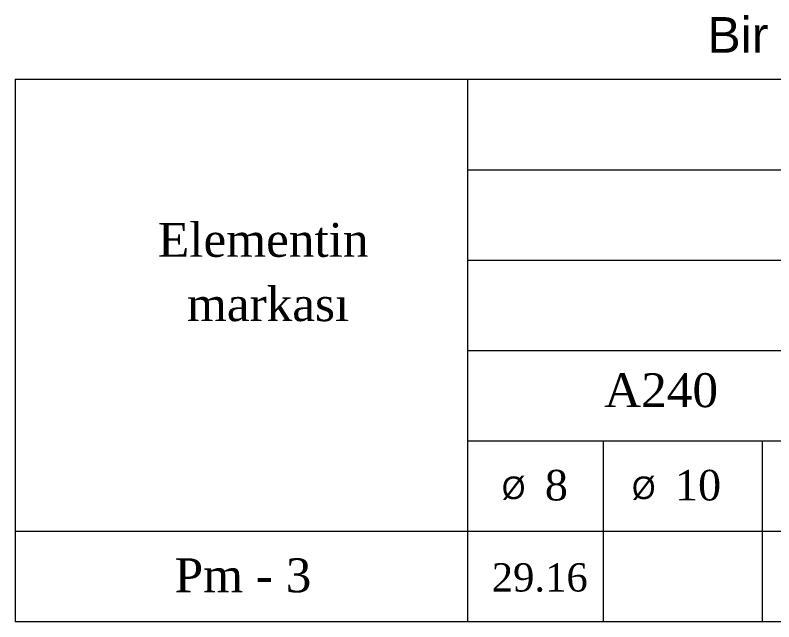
# Model space of a CAD drawing. Header units: millimetres. Extents: x -149347 to 251215, y -2929184 to -2541447.
# Drawn here: x 173567 to 179825, y -2657376 to -2652369 of the extents above; entities that cross this region are included whole.
import ezdxf
from ezdxf.enums import TextEntityAlignment as Align

# ---------------------------------------------------------------- set-up
doc = ezdxf.new("R2010")
doc.units = ezdxf.units.MM
doc.layers.add('nadpisi', color=21, linetype='Continuous', lineweight=20)
doc.styles.add('Arial', font='arial.ttf')
doc.styles.add('style5', font='times.ttf', dxfattribs={"height": 400})

msp = doc.modelspace()

# ---------------------------------------------------------------- linework, layer by layer
at = {"lineweight": 15}
for p, q in [((173566.65359, -2652898.82947), (173566.65359, -2657376.36867)), ((173566.65359, -2652898.82947), (190011.63692, -2652898.82947)), ((177297.61969, -2652898.82947), (177297.61969, -2657376.36867)), ((177297.61969, -2653645.02268), (187773.05727, -2653645.02268)), ((177297.61969, -2654391.2159), (187773.05727, -2654391.2159)), ((177297.61969, -2655137.40912), (187773.05727, -2655137.40912)), ((177297.61969, -2655883.60234), (187773.05727, -2655883.60234)), ((178416.90952, -2655883.60234), (178416.90952, -2657376.36867)), ((179728.52208, -2655883.60234), (179728.52208, -2657376.36867)), ((190011.63692, -2656630.17545), (173566.65359, -2656630.17545)), ((190011.63692, -2657376.36867), (173566.65359, -2657376.36867))]:
    msp.add_line(p, q, dxfattribs=at)

# ---------------------------------------------------------------- texts
at = {"color": 0, "lineweight": 0, "style": 'Arial'}
msp.add_text('Bir  elementə   polad   sərfi   cədvəli , kq', height=294.7198051, dxfattribs=at).set_placement((179276.75756, -2652679.87698))
at = {"layer": 'nadpisi', "color": 7, "lineweight": 15, "ltscale": 10, "style": 'style5'}
for s, height, p in [('Elementin', 279.822457, (174744.68655, -2654363.76453)), ('markası', 279.822457, (174983.9544, -2654894.24611)), ('A240', 279.822457, (178425.34129, -2655604.6086)), ('Pm - 3', 279.822457, (174882.315, -2657132.1291)), ('29.16', 233.185381, (177497.48607, -2657126.09919))]:
    msp.add_text(s, height=height, dxfattribs=at).set_placement(p)
for s, height, p in [('8', 251.84021, (177936.04203, -2656248.53992)), ('10', 251.840211, (179009.28546, -2656248.53992))]:
    msp.add_text(s, height=height, dxfattribs=at).set_placement(p, align=Align.MIDDLE_LEFT)
at = {"layer": 'nadpisi', "color": 7, "lineweight": 15, "ltscale": 10, "char_height": 186.5483047, "width": 6355.5546807, "attachment_point": 1, "style": 'style5'}
for insert in [(177581.36816, -2656176.76783), (178654.61159, -2656176.76783)]:
    msp.add_mtext('{\\fVrinda|b0|i0|c238|p2;%%C}', dxfattribs=dict(at, insert=insert))

doc.saveas('drawing.dxf')
